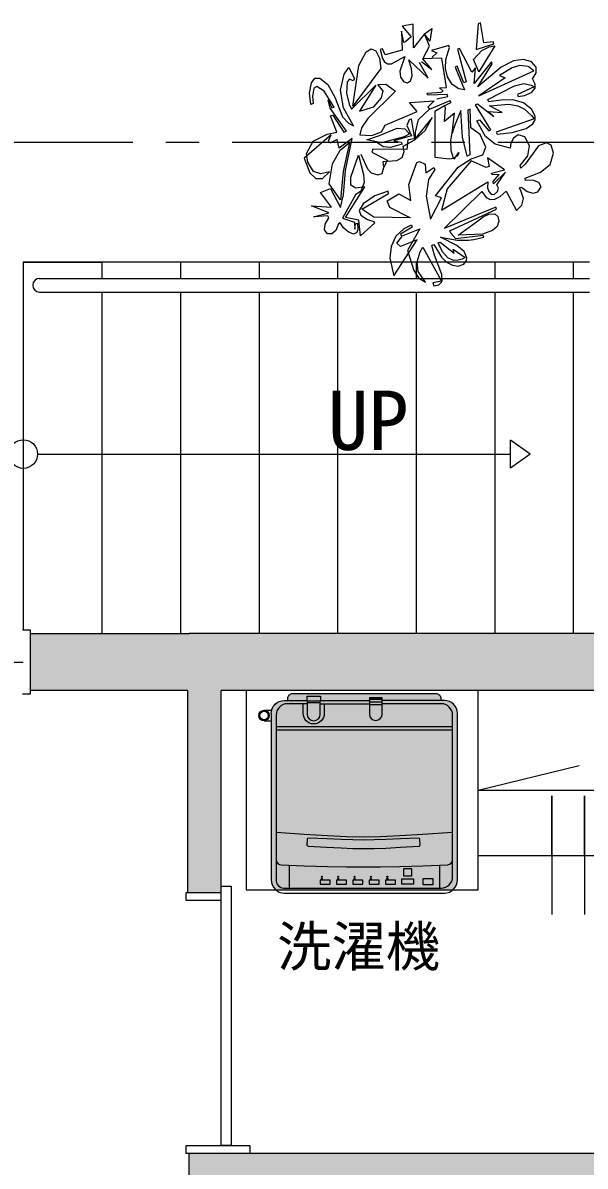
# Model space of a CAD drawing. Header units: millimetres. Extents: x -63086 to 144078, y -129912 to 13382.
# Drawn here: x 126143 to 127864, y -18710 to -15208 of the extents above; entities that cross this region are included whole.
import ezdxf

# ---------------------------------------------------------------- set-up
doc = ezdxf.new("R2010")
doc.units = ezdxf.units.MM
doc.linetypes.add('CENTER', pattern=[50.8, 31.75, -6.35, 6.35, -6.35])
doc.linetypes.add('CENTERX2', pattern=[101.6, 63.5, -12.7, 12.7, -12.7])
doc.layers.get('0').update_dxf_attribs({"lineweight": 0})
for name, color, linetype, lineweight in [('001壁芯', 7, 'CENTERX2', 0), ('002寸法', 7, 'Continuous', 0), ('003壁', 7, 'Continuous', 9), ('004建具', 7, 'Continuous', 9), ('093手すり', 7, 'Continuous', 5), ('097家具', 7, 'Continuous', 0), ('098階段', 7, 'Continuous', 9), ('099洗濯パン', 7, 'Continuous', 9), ('観葉植物', 92, 'Continuous', 9)]:
    doc.layers.add(name, color=color, linetype=linetype, lineweight=lineweight)
doc.layers.add('文字', color=7, linetype='Continuous')
doc.styles.get("Standard").update_dxf_attribs({"font": 'MS Mincho.ttf'})
doc.styles.add('小岩', font='MS Mincho.ttf', dxfattribs={"height": 150})
doc.dimstyles.new('寸法', dxfattribs={"dimtxt": 70, "dimasz": 25, "dimexe": 1.5, "dimexo": 200, "dimtad": 1, "dimdec": 0, "dimtxsty": 'Standard', "dimblk": 'DOT', "dimcen": 2.5, "dimadec": 0, "dimazin": 0, "dimtfac": 1, "dimtdec": 0, "dimtmove": 0, "dimatfit": 3, "dimfxl": 200, "dimfxlon": 1, "dimarcsym": 0})

# ---------------------------------------------------------------- blocks, each defined once
blk = doc.blocks.new('*U199')
at = {"color": 0, "linetype": 'ByBlock', "lineweight": -2}
for p, q in [((302.9, 595.5), (342.1, 595.5)), ((112, 583.8), (152.5, 583.8)), ((152.7, 580), (302.9, 580)), ((153, 590), (302.9, 590)), ((302.9, 593.4), (342.1, 593.4)), ((302.9, 585.8), (342.1, 585.8)), ((302.9, 577.1), (342.1, 577.1)), ((-19.5, 559.7), (4, 559.7)), ((-19.5, 527.8), (2.5, 527.8)), ((17.5, 510), (557.5, 510)), ((17.5, 500), (557.5, 500)), ((497.5, 45), (497.5, 45))]:
    blk.add_line(p, q, dxfattribs=at)
for points in [[(522.5, 590), (522.5, 595, 0.414214), (507.5, 610), (67.5, 610, 0.414214), (52.5, 595), (52.5, 590)], [(2.5, 550, -0.414214), (42.5, 590), (112.2, 590)], [(2.5, 550), (2.5, 40, 0.414214), (42.5, 0), (532.5, 0, 0.414214), (572.5, 40), (572.5, 550, 0.414214), (532.5, 590), (342.1, 590)], [(112.4, 580), (93.1, 580), (52.5, 580, 0.414273), (17.5, 545), (17.5, 36.8, 0.369893), (39.9, 15), (522.5, 15, 0.414214), (557.5, 50), (557.5, 545, 0.414214), (522.5, 580), (342.1, 580)], [(164.7, 580), (164.7, 550.3, -1), (100.3, 550.3), (100.3, 580)], [(112.4, 587.5), (112.4, 547.8, 1), (152.6, 547.8), (152.7, 547.8), (152.7, 587.5)], [(17.5, 100.4, 0.325505), (32.9, 85.9), (103, 83.6), (174.3, 81.6), (232.8, 80.4), (285, 80), (337.2, 80.4), (395.7, 81.6), (467, 83.6), (543.4, 85.9, 0.307853), (557.5, 101.2)]]:
    blk.add_lwpolyline(points, format="xyb", dxfattribs=at)
for points in [[(153, 602.6), (153, 587.5), (112.2, 587.5), (112.2, 602.6)], [(408, 51.6), (408, 75.6), (432, 75.6), (432, 51.6)], [(182.5, 39), (152.5, 39), (152.5, 27), (182.5, 27)], [(232.5, 39), (202.5, 39), (202.5, 27), (232.5, 27)], [(282.5, 39), (252.5, 39), (252.5, 27), (282.5, 27)], [(332.5, 39), (302.5, 39), (302.5, 27), (332.5, 27)], [(382.5, 39), (352.5, 39), (352.5, 27), (382.5, 27)], [(402.5, 27), (402.5, 43), (437.5, 43), (437.5, 27)]]:
    blk.add_lwpolyline(points, close=True, dxfattribs=at)
for points in [[(342.1, 548.3), (342.1, 598), (302.9, 598), (302.9, 548.3, 1)], [(397.8, 140.1), (453.9, 143.3, 0.467752), (458, 147.6), (457.7, 164.8, 0.369744), (453.8, 168.5), (397.7, 165.8), (353.6, 163.8), (317.3, 162.6), (285, 162.2), (252.7, 162.6), (216.5, 163.7), (172.3, 165.6), (116.3, 168.3, 0.379267), (112.3, 164.8), (111.7, 148, 0.423458), (115.7, 144), (171.8, 140.6), (216.1, 138.1), (252.5, 136.7), (284.8, 136.1), (317.2, 136.5), (353.5, 137.9)]]:
    blk.add_lwpolyline(points, format="xyb", close=True, dxfattribs=at)
for points in [[(557.5, 185.2), (467, 179.2), (395.7, 175), (337.2, 172.5), (285, 171.6), (232.8, 172.5), (174.3, 175), (103, 179.2), (17.5, 185.2)], [(57.5, 85.1), (57.5, 15.9)], [(517.5, 85.1), (517.5, 67.2), (517.5, 15)], [(467.5, 35), (467.5, 45), (497.5, 45)], [(497.5, 45), (497.5, 25), (467.5, 25), (467.5, 45)]]:
    blk.add_lwpolyline(points, dxfattribs=at)
for centre, radius in [((-19.5, 543.7), 16), ((-19.5, 543.7), 13), ((157.5, 49.5), 1.71), ((157.5, 43.4), 1.71), ((157.5, 49.5), 0.709), ((157.5, 43.4), 0.709), ((207.5, 49.5), 1.71), ((207.5, 43.4), 1.71), ((207.5, 49.5), 0.709), ((207.5, 43.4), 0.709), ((257.5, 49.5), 1.71), ((257.5, 43.4), 1.71), ((257.5, 49.5), 0.709), ((257.5, 43.4), 0.709), ((307.5, 49.5), 1.71), ((307.5, 43.4), 1.71), ((307.5, 49.5), 0.709), ((307.5, 43.4), 0.709), ((358, 49.5), 1.71), ((358, 43.4), 1.71), ((358, 49.5), 0.709), ((358, 43.4), 0.709)]:
    blk.add_circle(centre, radius, dxfattribs=at)
blk = doc.blocks.new('_Dot')
at = {"color": 0, "linetype": 'ByBlock', "lineweight": -2}
blk.add_line((-0.5, 0), (-1, 0), dxfattribs=at)
at = {"color": 0, "linetype": 'ByBlock', "const_width": 0.5}
blk.add_lwpolyline([(-0.25, 0, 1), (0.25, 0, 1)], format="xyb", close=True, dxfattribs=at)
blk = doc.blocks.new('*D733')
at = {"layer": '002寸法', "color": 0, "lineweight": -2, "transparency": 16777216}
for p, q in [((137145.9, -15568.8), (137347.4, -15568.8)), ((137345.9, -15593.8), (137345.9, -18728.8)), ((137145.9, -18753.8), (137347.4, -18753.8))]:
    blk.add_line(p, q, dxfattribs=at)
at = {"layer": 'Defpoints', "color": 0, "transparency": 16777216}
for p in [(136782.6, -15568.8), (124831.3, -18753.8), (137345.9, -18753.8)]:
    blk.add_point(p, dxfattribs=at)
at = {"layer": '002寸法', "color": 0, "lineweight": -2, "transparency": 16777216, "xscale": 25, "yscale": 25, "zscale": 25}
for p, rotation in [((137345.9, -15568.8), 90), ((137345.9, -18753.8), 270)]:
    blk.add_blockref('_Dot', p, dxfattribs=dict(at, rotation=rotation))
at = {"layer": '002寸法', "color": 0, "transparency": 16777216, "insert": (137280.3, -17161.3), "char_height": 130, "attachment_point": 5, "rotation": 90}
blk.add_mtext('3185', dxfattribs=at)
blk = doc.blocks.new('樹木平面（CAD素材.com）d3dfde2f')
at = {"color": 0, "linetype": 'ByBlock', "lineweight": -2}
for points in [[(-12.5, 340.8), (30.6, 308.6), (-7.3, 352.6), (20.8, 403.8), (-0.1, 455.1), (-44.9, 396.9), (-46.6, 495.6), (-92.3, 486.9), (-54.8, 442.6), (-76.6, 423.7), (-85.6, 419.9), (-94.1, 466.4), (-91.6, 388), (-162.6, 368.2), (-173.3, 393.8), (-182.5, 390.3), (-173.6, 352.9), (-164.7, 339.4), (-152.3, 331.4), (-135.9, 331.9), (-81.1, 361.1), (-102.1, 301.2), (-99.1, 276.1), (-84.9, 256.7), (-69.4, 253.1), (-58, 260.6), (-50.2, 281.6), (-53, 310.2), (-65.1, 348.5), (14.6, 272.7), (-20.8, 337.1)], [(-0.2, 454.8), (30.1, 477.7), (22.4, 425.3), (-0.1, 455.1)], [(286.2, 414.2), (283.8, 422), (245.4, 417.6), (230.7, 500.5), (221.7, 496.4), (212.5, 390.2), (286.2, 414.2), (285.5, 414.3)], [(-294.7, 156.2), (-271.1, 325.1), (-240.6, 381.3), (-220, 393.3), (-200.8, 385.1), (-185.8, 354.9), (-179.9, 311.7), (-294.7, 156.2), (-294.7, 156.5)], [(-54.1, -334.1), (-50.6, -342.6), (-98.2, -372), (-94.9, -380), (-18.6, -349.1), (-69.5, -439.1), (-43.9, -521.4), (-24.4, -552.3), (4.4, -569.8), (-25.4, -525), (-30.5, -486), (-17.7, -443.8), (-6.9, -424.8), (70.1, -565.7), (33.9, -572.1), (38.9, -584.3), (59.3, -580), (70.4, -570), (73.6, -562.8), (71.5, -538), (41.3, -457.7), (31, -418.6), (39.2, -414.8), (69.8, -466.3), (90.8, -486.4), (116.2, -499), (139.4, -503.3), (162.7, -495.5), (172.6, -480.7), (174.3, -468.6), (163.6, -443), (133.5, -417.8), (66.3, -384), (134.4, -395.6), (182.2, -396.7), (203.5, -393.6), (244.3, -384), (242.3, -377.5), (129, -390.6), (108.9, -367.1), (105, -357.9), (297.4, -268), (293.8, -260.2), (80.9, -348.1), (236.7, -194.8), (254.5, -219.8), (270.2, -228.4), (289.8, -227.4), (312.7, -216.7), (336.3, -193.8), (379.5, -274), (401.8, -252), (408.3, -224.3), (399, -195.2), (391.9, -180.4), (400.4, -177), (423.7, -195.5), (448, -202.7), (467.9, -196.2), (481.3, -176), (471.7, -157.8), (446.3, -148.2), (417.2, -149.9), (415.8, -141), (478.5, -116), (517.9, -84.5), (531.6, -36.9), (522.7, -4.7), (502.5, 6), (470.6, -6.4), (415.5, -82.4), (397.7, -98.5), (394.6, -88.6), (426.1, -48.2), (433.6, -6.4), (413.8, 30.3), (386.4, 37.8), (366.8, 25.1), (356.2, 3.6), (353.8, -17), (291.5, -0.2), (251.7, 31.6), (216.4, 95.7), (227.1, 100.2), (265.1, 55.6), (274, 59.1), (209.7, 162.9), (218.4, 166.5), (286, 113.5), (263.4, 134.3), (320, 130.2), (268.4, 158.5), (347.6, 164.4), (384.8, 157.8), (411.8, 144.3), (441.5, 118), (451.8, 104.5), (296.2, 49.3), (300.1, 40.8), (361.1, 48.1), (419.8, 65), (447, 84), (457, 100.2), (456.8, 114.6), (442.4, 142.5), (407.7, 170.8), (364.7, 183.3), (316.3, 182), (264.9, 175.1), (261.1, 183.8), (370.5, 240.4), (409.5, 249.6), (439.7, 243.9), (452.7, 236.6), (383.2, 204.4), (386.4, 196.1), (412.7, 200.5), (441.5, 212.8), (456.1, 230.4), (456.3, 248.2), (445.4, 269), (461.1, 294.3), (460.7, 318.3), (441.7, 339.1), (407.7, 349.6), (366.8, 343.9), (315.6, 318.3), (219.5, 236.8), (279.6, 331.1), (276.6, 339.6), (204.6, 250.9), (211, 314.7), (195.3, 296.9), (144.3, 395.3), (135.7, 391.6), (171.3, 256.9), (162.2, 253.2), (134.3, 321.3), (126.1, 318.3), (164.4, 224.5), (142.3, 228.6), (114, 245.5), (94.8, 277.9), (87, 312.8), (87.9, 349.6), (103.7, 398.7), (100, 406.7), (28.5, 386.8), (51.2, 377.5), (30.4, 357.8)], [(224.2, 298.7), (202.1, 349.2), (237, 386.4), (267.4, 402.2), (289.8, 405.4), (224.2, 298.7), (224.2, 299)], [(50.6, 187), (96.4, 196.1), (93.2, 204.6), (14.5, 201.8), (11, 210.7), (68.8, 214.5), (77.5, 218.2), (62.2, 231.9), (90.8, 233.8), (70.9, 354.8), (-7.3, 352.6), (-7.4, 352.7)], [(-57.2, -303.9), (-208.3, -300.8), (-257.6, -269), (-148.6, -204.2), (-150.2, -194.4), (-205.2, -212.9), (-253, -245.8), (-269.9, -273.6), (-262.2, -293.6), (-234.5, -311.1), (-208.8, -319.8), (-206.2, -326.5), (-263.2, -378.4), (-270.4, -314.2), (-325.9, -302.9), (-245.3, -175.9), (-283.3, -182.1), (-303.3, -169.3), (-303.3, -136.4), (-272.3, -45.3), (-250.9, -125.3), (-248.5, -158), (-262.9, -194), (-283.9, -209.4), (-337.9, -305), (-288.6, -321.4), (-286.5, -351), (-283.8, -329.3), (-276, -325.9), (-274.2, -352.2), (-278.5, -365.2), (-292.4, -370.9), (-314.8, -361.8), (-333.3, -345.3), (-347.3, -324.5), (-354.3, -328.4), (-365.3, -356.5), (-381.8, -370.7), (-400.3, -369.5), (-411.7, -354), (-409.4, -329.8), (-394.3, -304.7), (-398, -296.2), (-456.4, -300.3), (-394.5, -283.4), (-465.6, -254.2), (-383.8, -260.3), (-428.1, -199.6), (-386.8, -182.5), (-346.8, -261.3), (-334, -209.6), (-325.5, -108.3), (-298.8, 22.7), (-352.2, -16.9), (-360.5, 19.6), (-390.8, 4.7), (-395.9, 13.5), (-385.1, 38.6), (-496.6, -58.5), (-473, -118.6), (-447.8, -142.3), (-420.1, -141.2), (-391.8, -114), (-427.8, -122.2), (-457.6, -113.5), (-480.7, -73.9), (-485.8, -38.5), (-459.1, 11.9), (-401.6, 41.2), (-361, 49.4), (-387.7, 116.7), (-378.4, 119.8), (-332.2, 49.9), (-320.9, 54.1), (-388.2, 148.6), (-396.4, 182.5), (-382.6, 150.2), (-371.8, 152.7), (-412.9, 218), (-443.7, 238), (-456, 230.3), (-461.7, 197.9), (-459.1, 167.6), (-467.9, 164), (-474.5, 209.8), (-466.3, 252.9), (-451.9, 271.9), (-431.9, 272.5), (-398.5, 246.8), (-369.2, 193.3), (-337.3, 112.6), (-313.2, 86.4), (-292.6, 75.6), (-334.2, 149.6), (-346.6, 223.1), (-331.2, 289.4), (-311.6, 316.7), (-288.5, 271.4), (-294.2, 260.6), (-308.5, 267.8), (-318.3, 256.5), (-321.9, 210.3), (-311.1, 165.1), (-300.8, 144), (-201.1, 243.2), (-268.5, 135.8), (-209.4, 154.3), (-176.5, 191.3), (-169.8, 219.5), (-192.4, 246.8), (-159.5, 247.3), (-119.9, 218), (-234, 105.4), (-259.2, 67.9), (-266.4, 38.6), (-216.6, 35), (-176.5, 50.5), (-161.6, 78.7), (-29.5, 134.2), (-61.4, 171.7), (-61.4, 171.2)], [(224.4, 199.1), (450.3, 302.6), (428.1, 320.9), (393.4, 324.1), (361.9, 315.2), (309.6, 283.9), (332.4, 273.6), (224.8, 198.9)], [(-54.9, 103.9), (-41.5, 21.6), (-69.1, 18.2), (-72.1, -22.2), (-213.2, -20.6), (-217.1, -33.4), (-171, -57), (-154.2, -66.7), (-167.1, -95.8), (-170.5, -71.5), (-114.4, -67), (-91.7, -55.4), (-84.2, -30.7), (-87.6, -8.8), (-40, 17.2), (3.5, 56.3), (31.9, 109.7), (-36.9, 24.8), (-37.3, 49.4), (-24.9, 102.2), (20.1, 144.5), (19.6, 144.3)], [(-58.4, -303.9), (-143.3, -261.5), (-153.6, -234.2), (-106.3, -205), (-56.4, -233.2), (-64.2, -166.4), (-31.3, -76), (-21, -71.9), (2.7, -82.1), (6.2, -118.1), (39.1, -96), (42.2, -104.7), (17, -146.4), (6.8, -214.7), (24.7, -309.8), (70, -221.9), (44.8, -213.2), (138.8, -94.5), (192.3, -60.5), (240.6, -43.6), (252.9, -12.2), (230.3, 39.7), (191.3, 67.4), (188.7, 144), (179.4, 140.9), (186.6, -44.6), (176.3, -49.2), (156.3, 28.4), (149.6, 138.3), (123.4, 75.6), (114.7, 45.8), (124.4, 127.5), (82.3, 94.1), (86.4, 149.6), (82.8, 157.9)], [(-61.1, 171.2), (-61.4, 171.2), (40.2, 178.4), (14.5, 153.2), (20.1, 144.5), (105.4, 180.5), (107, 170.2), (82.8, 157.9), (42.7, 134.4), (42.4, -54.1), (102.7, -60.3), (119.8, -57.9), (123.2, -62), (128, -54.1), (119.1, -57.9), (110.2, -27.4), (108.8, 16.1), (114.7, 45.8), (114.6, 46.6)], [(-54.9, 103.6), (-63.1, 100.2), (-73.1, 77.6), (-53.9, 34.4), (-125.7, 14.3), (-95.7, 8.4), (-91.9, -0.3), (-140.7, -14.2), (-170.7, -11.3), (-193.7, 6.1)], [(-238, 18.1), (-185.9, 36.2), (-111.9, 66.4), (-80.8, 62.9), (-61.2, 42.7), (-83.8, 30), (-177.4, 5.4), (-238, 18.1), (-238, 17.7)], [(-393.1, -163.3), (-378.7, -80.6), (-347.8, -24.6), (-309.8, 7.3), (-335.5, -113.5), (-346.3, -229.6), (-393.1, -163.3), (-393.1, -162.8)], [(-263, -41), (-235.3, -102), (-219.5, -118.1), (-192.1, -127.3), (-174.7, -121.2), (-167.1, -95.8)], [(129.5, -52.4), (141.5, -34.8), (138.3, -43.3), (133.6, -49.6), (129.5, -52.4), (129.5, -52.4)], [(138.7, -375.5), (214.7, -320.7), (242.1, -300.1), (264.8, -288.5), (289.8, -288.1), (302.1, -298.1), (306.2, -317.6), (299.4, -339.2), (279.8, -357), (239.8, -371.4), (138.7, -375.5), (138.3, -376.2)], [(-54.2, -334.3), (-84.8, -349.8), (-117.4, -380), (-137.5, -422.3), (-143, -470.4), (-126.8, -543.5), (-30.2, -394.8), (-98.2, -422.3), (-114, -408.1), (-93.4, -383)], [(56.2, -407.9), (64.7, -404.3), (122.7, -449.7), (117.7, -433.5), (168.4, -468.4), (155.8, -474.4), (139.1, -478.9), (119.3, -480.1), (96, -469.8), (75, -444.7), (56.2, -407.9), (56.7, -407.7)]]:
    blk.add_lwpolyline(points, dxfattribs=at)
blk.add_lwpolyline([(254.6, -96.4), (192.6, -69), (93.3, -184.4), (70.6, -272.8), (261.5, -155), (260.4, -180.3), (265.6, -196.1), (275.2, -207), (286.8, -207.7), (301.2, -195.7), (305, -182), (298.5, -168), (333.8, -115.9), (284.4, -163.9), (282.7, -154.6), (308.1, -125.5), (278.9, -126.9), (276.5, -119.3), (329.3, -105.6), (260.4, -56), (266.3, -92.3)], close=True, dxfattribs=at)

msp = doc.modelspace()

# ---------------------------------------------------------------- hatches: boundary and pattern name
at = {"layer": '003壁', "ltscale": 10, "true_color": 0x939598}
h = msp.add_hatch(color=252, dxfattribs=at)
h.dxf.hatch_style = 1
h.paths.add_polyline_path([(128786.8591, -17078.8144), (126651.8591, -17078.8144), (126166.8591, -17078.8144), (126166.8591, -17253.8144), (126648.0074, -17253.8144), (126648.0074, -17871.8513), (126750.4146, -17871.8513), (126750.4146, -17253.8144), (128786.8591, -17253.8144)])
h.paths.add_polyline_path([(128086.8591, -18671.3144), (126837.9146, -18671.3144), (126837.9146, -18671.8513), (126651.8591, -18671.8513), (126651.8591, -19246.3144), (126826.8591, -19246.3144), (126826.8591, -18846.3144), (127701.8591, -18846.3144), (127701.8591, -20806.3144), (126739.3591, -20806.3144), (126739.3591, -20046.3144), (126651.8591, -20046.3144), (126651.8591, -20981.3144), (126739.3591, -20981.3144), (128786.8591, -20981.3144), (128786.8591, -20893.8144), (128786.8591, -20806.3144), (127876.8591, -20806.3144), (127876.8591, -18846.3144), (128086.8591, -18846.3144)])
h.paths.add_polyline_path([(128961.8591, -18846.3144), (132426.8591, -18846.3144), (132426.8591, -19296.3144), (132426.8591, -19448.8144), (132601.8591, -19448.8144), (132601.8591, -18846.3144), (132751.8591, -18846.3144), (133051.8591, -18846.3144), (134701.8591, -18846.3144), (134701.8591, -19448.8144), (134876.8591, -19448.8144), (134876.8591, -19263.8144), (134876.8591, -18846.3144), (135611.8591, -18846.3144), (135611.8591, -19858.8144), (135786.8591, -19858.8144), (135786.8591, -18671.3144), (134876.8591, -18671.3144), (134876.8591, -18603.8144), (134701.8591, -18603.8144), (134701.8591, -18671.3144), (128961.8591, -18671.3144), (128961.8591, -18661.3144), (128776.8591, -18661.3144), (128761.8591, -18661.3144), (128761.8591, -18671.3144), (128761.8591, -18846.3144), (128761.8591, -18856.3144), (128786.8591, -18856.3144), (128786.8591, -19390.7303), (128961.8591, -19390.7303)])
at = {"layer": '097家具', "ltscale": 10, "true_color": 0x868788, "transparency": 33554587}
h = msp.add_hatch(color=252, dxfattribs=at)
h.dxf.hatch_style = 1
h.paths.add_polyline_path([(127458.074, -17373.8019), (126918.074, -17373.8019), (126918.074, -17688.6498), (127003.5525, -17694.5633), (127074.8709, -17698.7872), (127133.4158, -17701.3216), (127185.574, -17702.1664), (127237.7322, -17701.3216), (127296.2771, -17698.7872), (127367.5955, -17694.5633), (127458.074, -17688.6498)], flags=17)
h.paths.add_polyline_path([(127203.5109, -17325.4853), (127203.5109, -17293.8019), (127065.3003, -17293.8019), (127065.3003, -17323.4718, -1), (127000.8477, -17323.4718), (127000.8477, -17293.8019), (126993.643, -17293.8019), (126953.0811, -17293.7927, 0.414272724), (126918.074, -17328.7927), (126918.074, -17363.8019), (127458.074, -17363.8019), (127458.074, -17328.8019, 0.414213562), (127423.074, -17293.8019), (127242.6371, -17293.8019), (127242.6371, -17325.4853, -1)], flags=17)
h.paths.add_polyline_path([(127242.6371, -17296.6976), (127203.5109, -17296.6976), (127203.5109, -17325.4853, 1), (127242.6371, -17325.4853)], flags=16)
h.paths.add_polyline_path([(127458.074, -17363.8019), (126918.074, -17363.8019), (126918.074, -17373.8019), (127458.074, -17373.8019)], flags=17)
h.paths.add_polyline_path([(127065.3003, -17293.8019), (127053.2606, -17293.8019), (127053.1266, -17326.0282, -1), (127013.0214, -17326.0282), (127013.0214, -17293.8019), (127000.8477, -17293.8019), (127000.8477, -17323.4718, 1), (127065.3003, -17323.4718)], flags=16)
h.paths.add_polyline_path([(127013.0214, -17290.0113), (127013.0214, -17326.0282, 1), (127053.1266, -17326.0282), (127053.248, -17290.0113)], flags=17)
h.paths.add_polyline_path([(127053.5288, -17271.2365), (127012.7696, -17271.2365), (127012.7696, -17286.2577), (127053.5288, -17286.2577)])
h.paths.add_polyline_path([(127408.074, -17263.8019), (126968.074, -17263.8019, 0.414213562), (126953.074, -17278.8019), (126953.074, -17283.8019), (127012.7696, -17283.8019), (127012.7696, -17271.2365), (127053.5288, -17271.2365), (127053.5288, -17283.8019), (127203.5109, -17283.8019), (127203.5109, -17275.7572), (127242.6371, -17275.7572), (127242.6371, -17283.8019), (127423.074, -17283.8019), (127423.074, -17278.8019, 0.414213562)])
h.paths.add_polyline_path([(127203.5109, -17283.8019), (127053.5288, -17283.8019), (127053.5288, -17286.2577), (127053.478, -17293.8019), (127203.5109, -17293.8019)], flags=17)
h.paths.add_polyline_path([(127053.2606, -17286.2577), (127013.0214, -17286.2577), (127013.0214, -17290.0113), (127053.2606, -17290.0113)], flags=17)
h.paths.add_polyline_path([(127013.0214, -17286.2577), (127012.7696, -17286.2577), (127012.7696, -17283.8019), (126943.074, -17283.8019, 0.414213562), (126903.074, -17323.8019), (126903.074, -17833.8019, 0.215374259), (126916.6307, -17863.8144), (127459.5173, -17863.8144, 0.215374259), (127473.074, -17833.8019), (127473.074, -17323.8019, 0.414213562), (127433.074, -17283.8019), (127242.6371, -17283.8019), (127242.6371, -17293.8019), (127423.074, -17293.8019, -0.414213562), (127458.074, -17328.8019), (127458.074, -17823.8019, -0.414213562), (127423.074, -17858.8019), (126940.5173, -17858.8019, -0.369893064), (126918.074, -17836.9788), (126918.074, -17328.7927, -0.414272724), (126953.0811, -17293.7927), (126993.643, -17293.8019), (127013.0214, -17293.8019)])
h.paths.add_polyline_path([(127358.2392, -17709.0502, 0.369744195), (127354.3619, -17705.2551), (127298.3193, -17708.0086), (127254.1461, -17709.978), (127217.8881, -17711.166), (127185.5907, -17711.5749), (127153.2997, -17711.2075), (127117.0607, -17710.0661), (127072.9192, -17708.1534), (127016.9209, -17705.4719, 0.427922149), (127012.884, -17709.6978), (127012.2803, -17725.787, 0.42345751), (127016.248, -17729.8424), (127072.418, -17733.2386), (127116.6917, -17735.6725), (127153.0323, -17737.1518), (127185.4034, -17737.6842), (127217.7683, -17737.2775), (127254.0905, -17735.9391), (127298.3334, -17733.677), (127354.4604, -17730.4987, 0.467751726), (127358.6232, -17726.2443)], flags=0)
h.paths.add_polyline_path([(127458.074, -17688.6498), (127367.5955, -17694.5633), (127296.2771, -17698.7872), (127237.7322, -17701.3216), (127185.574, -17702.1664), (127133.4158, -17701.3216), (127074.8709, -17698.7872), (127003.5525, -17694.5633), (126918.074, -17688.6498), (126918.074, -17773.4044, 0.325621266), (126933.4464, -17787.9338), (127003.5525, -17790.2517), (127074.8709, -17792.2462), (127133.4158, -17793.443), (127185.574, -17793.8419), (127237.7322, -17793.443), (127296.2771, -17792.2462), (127367.5955, -17790.2517), (127443.9707, -17787.8946, 0.307846909), (127458.074, -17772.5553)], flags=17)
h.paths.add_polyline_path([(127185.4034, -17737.6842), (127153.0323, -17737.1518), (127116.6917, -17735.6725), (127072.418, -17733.2386), (127016.248, -17729.8424, -0.42345751), (127012.2803, -17725.787), (127012.9093, -17709.0231, -0.379267382), (127016.9209, -17705.4719), (127072.9192, -17708.1534), (127117.0607, -17710.0661), (127153.2997, -17711.2075), (127185.5907, -17711.5749), (127217.8881, -17711.166), (127254.1461, -17709.978), (127298.3193, -17708.0086), (127354.3619, -17705.2551, -0.369744195), (127358.2392, -17709.0502), (127358.6232, -17726.2443, -0.467751726), (127354.4604, -17730.4987), (127298.3334, -17733.677), (127254.0905, -17735.9391), (127217.7683, -17737.2775)], flags=16)
h.paths.add_polyline_path([(127418.0902, -17788.6933), (127367.5955, -17790.2517), (127296.2771, -17792.2462), (127237.7322, -17793.443), (127185.574, -17793.8419), (127133.4158, -17793.443), (127074.8709, -17792.2462), (127003.5525, -17790.2517), (126958.0396, -17788.7469), (126958.0992, -17858.8019), (127418.0859, -17858.8019), (127418.0683, -17806.5803)], flags=17)
h.paths.add_polyline_path([(127059.7756, -17824.3104, -1), (127056.3571, -17824.3104, -1)], flags=16)
h.paths.add_polyline_path([(127058.7756, -17824.3104, -1), (127057.3571, -17824.3104, -1)], flags=0)
h.paths.add_polyline_path([(127059.7756, -17830.3994, -1), (127056.3571, -17830.3994, -1)], flags=16)
h.paths.add_polyline_path([(127058.7756, -17830.3994, -1), (127057.3571, -17830.3994, -1)], flags=0)
h.paths.add_polyline_path([(127083.0663, -17834.8019), (127083.0663, -17846.8019), (127053.0663, -17846.8019), (127053.0663, -17834.8019)], flags=16)
h.paths.add_polyline_path([(127109.7756, -17824.3104, -1), (127106.3571, -17824.3104, -1)], flags=16)
h.paths.add_polyline_path([(127108.7756, -17824.3104, -1), (127107.3571, -17824.3104, -1)], flags=0)
h.paths.add_polyline_path([(127109.7756, -17830.3994, -1), (127106.3571, -17830.3994, -1)], flags=16)
h.paths.add_polyline_path([(127108.7756, -17830.3994, -1), (127107.3571, -17830.3994, -1)], flags=0)
h.paths.add_polyline_path([(127103.0663, -17834.8019), (127133.0663, -17834.8019), (127133.0663, -17846.8019), (127103.0663, -17846.8019)], flags=16)
h.paths.add_polyline_path([(127159.7756, -17824.3104, -1), (127156.3571, -17824.3104, -1)], flags=16)
h.paths.add_polyline_path([(127153.0663, -17834.8019), (127183.0663, -17834.8019), (127183.0663, -17846.8019), (127153.0663, -17846.8019)], flags=16)
h.paths.add_polyline_path([(127158.7756, -17824.3104, -1), (127157.3571, -17824.3104, -1)], flags=0)
h.paths.add_polyline_path([(127159.7756, -17830.3994, -1), (127156.3571, -17830.3994, -1)], flags=16)
h.paths.add_polyline_path([(127158.7756, -17830.3994, -1), (127157.3571, -17830.3994, -1)], flags=0)
h.paths.add_polyline_path([(127203.0663, -17834.8019), (127233.0663, -17834.8019), (127233.0663, -17846.8019), (127203.0663, -17846.8019)], flags=16)
h.paths.add_polyline_path([(127209.7756, -17824.3104, -1), (127206.3571, -17824.3104, -1)], flags=16)
h.paths.add_polyline_path([(127208.7756, -17824.3104, -1), (127207.3571, -17824.3104, -1)], flags=0)
h.paths.add_polyline_path([(127209.7756, -17830.3994, -1), (127206.3571, -17830.3994, -1)], flags=16)
h.paths.add_polyline_path([(127208.7756, -17830.3994, -1), (127207.3571, -17830.3994, -1)], flags=0)
h.paths.add_polyline_path([(127253.0663, -17834.8019), (127283.0663, -17834.8019), (127283.0663, -17846.8019), (127253.0663, -17846.8019)], flags=16)
h.paths.add_polyline_path([(127260.3052, -17824.3104, -1), (127256.8867, -17824.3104, -1)], flags=16)
h.paths.add_polyline_path([(127260.3052, -17830.3994, -1), (127256.8867, -17830.3994, -1)], flags=16)
h.paths.add_polyline_path([(127259.3052, -17824.3104, -1), (127257.8867, -17824.3104, -1)], flags=0)
h.paths.add_polyline_path([(127259.3052, -17830.3994, -1), (127257.8867, -17830.3994, -1)], flags=0)
h.paths.add_polyline_path([(127303.0663, -17830.8019), (127338.0663, -17830.8019), (127338.0663, -17846.8019), (127303.0663, -17846.8019)], flags=16)
h.paths.add_polyline_path([(127308.5663, -17798.1951), (127332.5663, -17798.1951), (127332.5663, -17822.1951), (127308.5663, -17822.1951)], flags=16)
h.paths.add_polyline_path([(127368.0687, -17828.8019), (127398.0654, -17828.8019), (127398.0654, -17848.8019), (127368.0654, -17848.8019)], flags=16)
at = {"layer": '097家具', "ltscale": 10, "true_color": 0x868788, "transparency": 33554577}
h = msp.add_hatch(color=252, dxfattribs=at)
h.dxf.hatch_style = 1
h.paths.add_polyline_path([(127358.2392, -17709.0502, 0.369744195), (127354.3619, -17705.2551), (127298.3193, -17708.0086), (127254.1461, -17709.978), (127217.8881, -17711.166), (127185.5907, -17711.5749), (127153.2997, -17711.2075), (127117.0607, -17710.0661), (127072.9192, -17708.1534), (127016.9209, -17705.4719, 0.427922149), (127012.884, -17709.6978), (127012.2803, -17725.787, 0.42345751), (127016.248, -17729.8424), (127072.418, -17733.2386), (127116.6917, -17735.6725), (127153.0323, -17737.1518), (127185.4034, -17737.6842), (127217.7683, -17737.2775), (127254.0905, -17735.9391), (127298.3334, -17733.677), (127354.4604, -17730.4987, 0.467751726), (127358.6232, -17726.2443)], flags=0)
h.paths.add_polyline_path([(127473.074, -17323.8019, 0.414213562), (127433.074, -17283.8019), (127242.6371, -17283.8019), (127242.6371, -17325.4853, -1), (127203.5109, -17325.4853), (127203.5109, -17293.8019), (127053.2606, -17293.8019), (127053.1266, -17326.0282, -1), (127013.0214, -17326.0282), (127013.0214, -17286.2577), (127012.7696, -17286.2577), (127012.7696, -17283.8019), (126943.074, -17283.8019, 0.414213562), (126903.074, -17323.8019), (126903.074, -17833.8019, 0.215374259), (126916.6307, -17863.8144), (127459.5173, -17863.8144, 0.215374259), (127473.074, -17833.8019)])
h.paths.add_polyline_path([(127053.0663, -17834.8019), (127083.0663, -17834.8019), (127083.0663, -17846.8019), (127053.0663, -17846.8019)], flags=16)
h.paths.add_polyline_path([(127059.7756, -17824.3104, -1), (127056.3571, -17824.3104, -1)], flags=16)
h.paths.add_polyline_path([(127059.7756, -17830.3994, -1), (127056.3571, -17830.3994, -1)], flags=16)
h.paths.add_polyline_path([(127058.7756, -17824.3104, -1), (127057.3571, -17824.3104, -1)], flags=0)
h.paths.add_polyline_path([(127058.7756, -17830.3994, -1), (127057.3571, -17830.3994, -1)], flags=0)
h.paths.add_polyline_path([(127012.2803, -17725.787), (127012.9093, -17709.0231, -0.379267382), (127016.9209, -17705.4719), (127072.9192, -17708.1534), (127117.0607, -17710.0661), (127153.2997, -17711.2075), (127185.5907, -17711.5749), (127217.8881, -17711.166), (127254.1461, -17709.978), (127298.3193, -17708.0086), (127354.3619, -17705.2551, -0.369744195), (127358.2392, -17709.0502), (127358.6232, -17726.2443, -0.467751726), (127354.4604, -17730.4987), (127298.3334, -17733.677), (127254.0905, -17735.9391), (127217.7683, -17737.2775), (127185.4034, -17737.6842), (127153.0323, -17737.1518), (127116.6917, -17735.6725), (127072.418, -17733.2386), (127016.248, -17729.8424, -0.42345751)], flags=16)
h.paths.add_polyline_path([(127103.0663, -17834.8019), (127133.0663, -17834.8019), (127133.0663, -17846.8019), (127103.0663, -17846.8019)], flags=16)
h.paths.add_polyline_path([(127109.7756, -17824.3104, -1), (127106.3571, -17824.3104, -1)], flags=16)
h.paths.add_polyline_path([(127109.7756, -17830.3994, -1), (127106.3571, -17830.3994, -1)], flags=16)
h.paths.add_polyline_path([(127108.7756, -17824.3104, -1), (127107.3571, -17824.3104, -1)], flags=0)
h.paths.add_polyline_path([(127108.7756, -17830.3994, -1), (127107.3571, -17830.3994, -1)], flags=0)
h.paths.add_polyline_path([(127153.0663, -17834.8019), (127183.0663, -17834.8019), (127183.0663, -17846.8019), (127153.0663, -17846.8019)], flags=16)
h.paths.add_polyline_path([(127159.7756, -17824.3104, -1), (127156.3571, -17824.3104, -1)], flags=16)
h.paths.add_polyline_path([(127159.7756, -17830.3994, -1), (127156.3571, -17830.3994, -1)], flags=16)
h.paths.add_polyline_path([(127158.7756, -17824.3104, -1), (127157.3571, -17824.3104, -1)], flags=0)
h.paths.add_polyline_path([(127158.7756, -17830.3994, -1), (127157.3571, -17830.3994, -1)], flags=0)
h.paths.add_polyline_path([(127203.0663, -17834.8019), (127233.0663, -17834.8019), (127233.0663, -17846.8019), (127203.0663, -17846.8019)], flags=16)
h.paths.add_polyline_path([(127209.7756, -17824.3104, -1), (127206.3571, -17824.3104, -1)], flags=16)
h.paths.add_polyline_path([(127209.7756, -17830.3994, -1), (127206.3571, -17830.3994, -1)], flags=16)
h.paths.add_polyline_path([(127208.7756, -17824.3104, -1), (127207.3571, -17824.3104, -1)], flags=0)
h.paths.add_polyline_path([(127208.7756, -17830.3994, -1), (127207.3571, -17830.3994, -1)], flags=0)
h.paths.add_polyline_path([(127253.0663, -17834.8019), (127283.0663, -17834.8019), (127283.0663, -17846.8019), (127253.0663, -17846.8019)], flags=16)
h.paths.add_polyline_path([(127260.3052, -17824.3104, -1), (127256.8867, -17824.3104, -1)], flags=16)
h.paths.add_polyline_path([(127260.3052, -17830.3994, -1), (127256.8867, -17830.3994, -1)], flags=16)
h.paths.add_polyline_path([(127259.3052, -17824.3104, -1), (127257.8867, -17824.3104, -1)], flags=0)
h.paths.add_polyline_path([(127259.3052, -17830.3994, -1), (127257.8867, -17830.3994, -1)], flags=0)
h.paths.add_polyline_path([(127303.0663, -17830.8019), (127338.0663, -17830.8019), (127338.0663, -17846.8019), (127303.0663, -17846.8019)], flags=16)
h.paths.add_polyline_path([(127308.5663, -17822.1951), (127308.5663, -17798.1951), (127332.5663, -17798.1951), (127332.5663, -17822.1951)], flags=16)
h.paths.add_polyline_path([(127368.0687, -17828.8019), (127398.0654, -17828.8019), (127398.0654, -17848.8019), (127368.0654, -17848.8019)], flags=16)
h.paths.add_polyline_path([(127242.6371, -17280.417), (127203.5109, -17280.417), (127203.5109, -17287.9593), (127242.6371, -17287.9593)])
h.paths.add_polyline_path([(127242.6371, -17287.9593), (127203.5109, -17287.9593), (127203.5109, -17296.6976), (127242.6371, -17296.6976)], flags=17)
at = {"layer": '097家具', "ltscale": 10, "true_color": 0x868788, "transparency": 33554587}
h = msp.add_hatch(color=252, dxfattribs=at)
h.dxf.hatch_style = 1
h.paths.add_polyline_path([(127458.074, -17688.6498), (127367.5955, -17694.5633), (127296.2771, -17698.7872), (127237.7322, -17701.3216), (127185.574, -17702.1664), (127133.4158, -17701.3216), (127074.8709, -17698.7872), (127003.5525, -17694.5633), (126918.074, -17688.6498), (126918.074, -17773.4044, 0.325621266), (126933.4464, -17787.9338), (127003.5525, -17790.2517), (127074.8709, -17792.2462), (127133.4158, -17793.443), (127185.574, -17793.8419), (127237.7322, -17793.443), (127296.2771, -17792.2462), (127367.5955, -17790.2517), (127443.9707, -17787.8946, 0.307846909), (127458.074, -17772.5553)])
h.paths.add_polyline_path([(127217.7683, -17737.2775), (127185.4034, -17737.6842), (127153.0323, -17737.1518), (127116.6917, -17735.6725), (127072.418, -17733.2386), (127016.248, -17729.8424, -0.42345751), (127012.2803, -17725.787), (127012.9093, -17709.0231, -0.379267382), (127016.9209, -17705.4719), (127072.9192, -17708.1534), (127117.0607, -17710.0661), (127153.2997, -17711.2075), (127185.5907, -17711.5749), (127217.8881, -17711.166), (127254.1461, -17709.978), (127298.3193, -17708.0086), (127354.3619, -17705.2551, -0.369744195), (127358.2392, -17709.0502), (127358.6232, -17726.2443, -0.467751726), (127354.4604, -17730.4987), (127298.3334, -17733.677), (127254.0905, -17735.9391)], flags=16)
h.paths.add_polyline_path([(127358.6232, -17726.2443), (127358.2392, -17709.0502, 0.369744195), (127354.3619, -17705.2551), (127298.3193, -17708.0086), (127254.1461, -17709.978), (127217.8881, -17711.166), (127185.5907, -17711.5749), (127153.2997, -17711.2075), (127117.0607, -17710.0661), (127072.9192, -17708.1534), (127016.9209, -17705.4719, 0.427922149), (127012.884, -17709.6978), (127012.2803, -17725.787, 0.42345751), (127016.248, -17729.8424), (127072.418, -17733.2386), (127116.6917, -17735.6725), (127153.0323, -17737.1518), (127185.4034, -17737.6842), (127217.7683, -17737.2775), (127254.0905, -17735.9391), (127298.3334, -17733.677), (127354.4604, -17730.4987, 0.467751726)], flags=0)
h.paths.add_polyline_path([(127338.0663, -17830.8019), (127303.0663, -17830.8019), (127303.0663, -17846.8019), (127338.0663, -17846.8019)], flags=16)
h.paths.add_polyline_path([(127398.0654, -17828.8019), (127368.0687, -17828.8019), (127368.0687, -17838.8019), (127368.0654, -17848.8019), (127398.0654, -17848.8019)], flags=16)
h.paths.add_polyline_path([(127332.5663, -17798.1951), (127308.5663, -17798.1951), (127308.5663, -17822.1951), (127332.5663, -17822.1951)], flags=16)
h.paths.add_polyline_path([(127283.0663, -17834.8019), (127253.0663, -17834.8019), (127253.0663, -17846.8019), (127283.0663, -17846.8019)], flags=16)
h.paths.add_polyline_path([(127233.0663, -17834.8019), (127203.0663, -17834.8019), (127203.0663, -17846.8019), (127233.0663, -17846.8019)], flags=16)
h.paths.add_polyline_path([(127183.0663, -17834.8019), (127153.0663, -17834.8019), (127153.0663, -17846.8019), (127183.0663, -17846.8019)], flags=16)
h.paths.add_polyline_path([(127418.0683, -17806.5803), (127418.0902, -17788.6933), (127367.5955, -17790.2517), (127296.2771, -17792.2462), (127237.7322, -17793.443), (127185.574, -17793.8419), (127133.4158, -17793.443), (127074.8709, -17792.2462), (127003.5525, -17790.2517), (126933.4464, -17787.9338, -0.325621266), (126918.074, -17773.4044), (126918.074, -17836.9788, 0.369893064), (126940.5173, -17858.8019), (127418.0859, -17858.8019)])
h.paths.add_polyline_path([(127153.0663, -17834.8019), (127183.0663, -17834.8019), (127183.0663, -17846.8019), (127153.0663, -17846.8019)], flags=0)
h.paths.add_polyline_path([(127156.3571, -17830.3994, -1), (127159.7756, -17830.3994, -1)], flags=16)
h.paths.add_polyline_path([(127157.3571, -17830.3994, -1), (127158.7756, -17830.3994, -1)], flags=0)
h.paths.add_polyline_path([(127156.3571, -17824.3104, -1), (127159.7756, -17824.3104, -1)], flags=16)
h.paths.add_polyline_path([(127157.3571, -17824.3104, -1), (127158.7756, -17824.3104, -1)], flags=0)
h.paths.add_polyline_path([(127133.0663, -17846.8019), (127103.0663, -17846.8019), (127103.0663, -17834.8019), (127133.0663, -17834.8019)], flags=16)
h.paths.add_polyline_path([(127106.3571, -17830.3994, -1), (127109.7756, -17830.3994, -1)], flags=16)
h.paths.add_polyline_path([(127107.3571, -17830.3994, -1), (127108.7756, -17830.3994, -1)], flags=0)
h.paths.add_polyline_path([(127106.3571, -17824.3104, -1), (127109.7756, -17824.3104, -1)], flags=16)
h.paths.add_polyline_path([(127107.3571, -17824.3104, -1), (127108.7756, -17824.3104, -1)], flags=0)
h.paths.add_polyline_path([(127203.0663, -17834.8019), (127233.0663, -17834.8019), (127233.0663, -17846.8019), (127203.0663, -17846.8019)], flags=0)
h.paths.add_polyline_path([(127206.3571, -17830.3994, -1), (127209.7756, -17830.3994, -1)], flags=16)
h.paths.add_polyline_path([(127208.7756, -17830.3994, -1), (127207.3571, -17830.3994, -1)], flags=0)
h.paths.add_polyline_path([(127206.3571, -17824.3104, -1), (127209.7756, -17824.3104, -1)], flags=16)
h.paths.add_polyline_path([(127207.3571, -17824.3104, -1), (127208.7756, -17824.3104, -1)], flags=0)
h.paths.add_polyline_path([(127083.0663, -17846.8019), (127053.0663, -17846.8019), (127053.0663, -17834.8019), (127083.0663, -17834.8019)], flags=16)
h.paths.add_polyline_path([(127056.3571, -17830.3994, -1), (127059.7756, -17830.3994, -1)], flags=16)
h.paths.add_polyline_path([(127056.3571, -17824.3104, -1), (127059.7756, -17824.3104, -1)], flags=16)
h.paths.add_polyline_path([(127057.3571, -17830.3994, -1), (127058.7756, -17830.3994, -1)], flags=0)
h.paths.add_polyline_path([(127057.3571, -17824.3104, -1), (127058.7756, -17824.3104, -1)], flags=0)
h.paths.add_polyline_path([(127253.0663, -17834.8019), (127283.0663, -17834.8019), (127283.0663, -17846.8019), (127253.0663, -17846.8019)], flags=0)
h.paths.add_polyline_path([(127260.3052, -17830.3994, -1), (127256.8867, -17830.3994, -1)], flags=16)
h.paths.add_polyline_path([(127256.8867, -17824.3104, -1), (127260.3052, -17824.3104, -1)], flags=16)
h.paths.add_polyline_path([(127259.3052, -17830.3994, -1), (127257.8867, -17830.3994, -1)], flags=0)
h.paths.add_polyline_path([(127259.3052, -17824.3104, -1), (127257.8867, -17824.3104, -1)], flags=0)
h.paths.add_polyline_path([(127303.0663, -17830.8019), (127338.0663, -17830.8019), (127338.0663, -17846.8019), (127303.0663, -17846.8019)], flags=0)
h.paths.add_polyline_path([(127308.5663, -17822.1951), (127308.5663, -17798.1951), (127332.5663, -17798.1951), (127332.5663, -17822.1951)], flags=16)
h.paths.add_polyline_path([(127368.0687, -17828.8019), (127398.0654, -17828.8019), (127398.0654, -17848.8019), (127368.0654, -17848.8019)], flags=0)
h.paths.add_polyline_path([(127083.0663, -17834.8019), (127053.0663, -17834.8019), (127053.0663, -17846.8019), (127083.0663, -17846.8019)], flags=16)
h.paths.add_polyline_path([(127133.0663, -17834.8019), (127103.0663, -17834.8019), (127103.0663, -17846.8019), (127133.0663, -17846.8019)], flags=16)
h = msp.add_hatch(color=252, dxfattribs=at)
h.dxf.hatch_style = 1
h.paths.add_polyline_path([(127283.0663, -17834.8019), (127253.0663, -17834.8019), (127253.0663, -17846.8019), (127283.0663, -17846.8019)])
h.paths.add_polyline_path([(127338.0663, -17830.8019), (127303.0663, -17830.8019), (127303.0663, -17846.8019), (127338.0663, -17846.8019)])
h.paths.add_polyline_path([(127398.0654, -17828.8019), (127368.0687, -17828.8019), (127368.0687, -17838.8019), (127368.0654, -17848.8019), (127398.0654, -17848.8019)])
h.paths.add_polyline_path([(127358.2392, -17709.0502, 0.369744195), (127354.3619, -17705.2551), (127298.3193, -17708.0086), (127254.1461, -17709.978), (127217.8881, -17711.166), (127185.5907, -17711.5749), (127153.2997, -17711.2075), (127117.0607, -17710.0661), (127072.9192, -17708.1534), (127016.9209, -17705.4719, 0.379267382), (127012.9093, -17709.0231), (127012.2803, -17725.787, 0.42345751), (127016.248, -17729.8424), (127072.418, -17733.2386), (127116.6917, -17735.6725), (127153.0323, -17737.1518), (127185.4034, -17737.6842), (127217.7683, -17737.2775), (127254.0905, -17735.9391), (127298.3334, -17733.677), (127354.4604, -17730.4987, 0.467751726), (127358.6232, -17726.2443)])
h = msp.add_hatch(color=252, dxfattribs=at)
h.dxf.hatch_style = 1
h.paths.add_polyline_path([(127183.0663, -17834.8019), (127153.0663, -17834.8019), (127153.0663, -17846.8019), (127183.0663, -17846.8019)], flags=16)
h.paths.add_polyline_path([(127233.0663, -17834.8019), (127203.0663, -17834.8019), (127203.0663, -17846.8019), (127233.0663, -17846.8019)], flags=16)
h.paths.add_polyline_path([(127418.0683, -17806.5803), (127418.0902, -17788.6933), (127367.5955, -17790.2517), (127296.2771, -17792.2462), (127237.7322, -17793.443), (127185.574, -17793.8419), (127133.4158, -17793.443), (127074.8709, -17792.2462), (127003.5525, -17790.2517), (126933.4464, -17787.9338, -0.325621266), (126918.074, -17773.4044), (126918.074, -17836.9788, 0.369893064), (126940.5173, -17858.8019), (127418.0859, -17858.8019)])
h.paths.add_polyline_path([(127283.0663, -17846.8019), (127253.0663, -17846.8019), (127253.0663, -17834.8019), (127283.0663, -17834.8019)], flags=16)
h.paths.add_polyline_path([(127303.0663, -17830.8019), (127338.0663, -17830.8019), (127338.0663, -17846.8019), (127303.0663, -17846.8019)], flags=16)
h.paths.add_polyline_path([(127256.8867, -17830.3994, -1), (127260.3052, -17830.3994, -1)], flags=16)
h.paths.add_polyline_path([(127257.8867, -17830.3994, -1), (127259.3052, -17830.3994, -1)], flags=0)
h.paths.add_polyline_path([(127256.8867, -17824.3104, -1), (127260.3052, -17824.3104, -1)], flags=16)
h.paths.add_polyline_path([(127257.8867, -17824.3104, -1), (127259.3052, -17824.3104, -1)], flags=0)
h.paths.add_polyline_path([(127308.5663, -17822.1951), (127308.5663, -17798.1951), (127332.5663, -17798.1951), (127332.5663, -17822.1951)], flags=16)
h.paths.add_polyline_path([(127233.0663, -17846.8019), (127203.0663, -17846.8019), (127203.0663, -17834.8019), (127233.0663, -17834.8019)], flags=16)
h.paths.add_polyline_path([(127206.3571, -17830.3994, -1), (127209.7756, -17830.3994, -1)], flags=16)
h.paths.add_polyline_path([(127207.3571, -17830.3994, -1), (127208.7756, -17830.3994, -1)], flags=0)
h.paths.add_polyline_path([(127206.3571, -17824.3104, -1), (127209.7756, -17824.3104, -1)], flags=16)
h.paths.add_polyline_path([(127207.3571, -17824.3104, -1), (127208.7756, -17824.3104, -1)], flags=0)
h.paths.add_polyline_path([(127368.0687, -17828.8019), (127398.0654, -17828.8019), (127398.0654, -17848.8019), (127368.0654, -17848.8019)], flags=16)
h.paths.add_polyline_path([(127183.0663, -17846.8019), (127153.0663, -17846.8019), (127153.0663, -17834.8019), (127183.0663, -17834.8019)], flags=16)
h.paths.add_polyline_path([(127156.3571, -17830.3994, -1), (127159.7756, -17830.3994, -1)], flags=16)
h.paths.add_polyline_path([(127156.3571, -17824.3104, -1), (127159.7756, -17824.3104, -1)], flags=16)
h.paths.add_polyline_path([(127157.3571, -17830.3994, -1), (127158.7756, -17830.3994, -1)], flags=0)
h.paths.add_polyline_path([(127157.3571, -17824.3104, -1), (127158.7756, -17824.3104, -1)], flags=0)
h.paths.add_polyline_path([(127133.0663, -17846.8019), (127103.0663, -17846.8019), (127103.0663, -17834.8019), (127133.0663, -17834.8019)], flags=16)
h.paths.add_polyline_path([(127106.3571, -17830.3994, -1), (127109.7756, -17830.3994, -1)], flags=16)
h.paths.add_polyline_path([(127106.3571, -17824.3104, -1), (127109.7756, -17824.3104, -1)], flags=16)
h.paths.add_polyline_path([(127107.3571, -17830.3994, -1), (127108.7756, -17830.3994, -1)], flags=0)
h.paths.add_polyline_path([(127107.3571, -17824.3104, -1), (127108.7756, -17824.3104, -1)], flags=0)
h.paths.add_polyline_path([(127083.0663, -17846.8019), (127053.0663, -17846.8019), (127053.0663, -17834.8019), (127083.0663, -17834.8019)], flags=16)
h.paths.add_polyline_path([(127056.3571, -17830.3994, -1), (127059.7756, -17830.3994, -1)], flags=16)
h.paths.add_polyline_path([(127056.3571, -17824.3104, -1), (127059.7756, -17824.3104, -1)], flags=16)
h.paths.add_polyline_path([(127057.3571, -17830.3994, -1), (127058.7756, -17830.3994, -1)], flags=0)
h.paths.add_polyline_path([(127057.3571, -17824.3104, -1), (127058.7756, -17824.3104, -1)], flags=0)
h.paths.add_polyline_path([(127338.0663, -17830.8019), (127303.0663, -17830.8019), (127303.0663, -17846.8019), (127338.0663, -17846.8019)], flags=0)
h.paths.add_polyline_path([(127398.0654, -17828.8019), (127368.0687, -17828.8019), (127368.0687, -17838.8019), (127368.0654, -17848.8019), (127398.0654, -17848.8019)], flags=0)

# ---------------------------------------------------------------- linework, layer by layer
at = {"layer": '001壁芯', "ltscale": 8}
for p, q in [((121094.4772, -15573.8144), (136893.509, -15573.8144)), ((124906.8591, -17166.3144), (126144.3591, -17166.3144))]:
    msp.add_line(p, q, dxfattribs=at)
at = {"layer": '003壁', "ltscale": 10}
for p, q in [((127695.6633, -16529.3278), (127635.474, -16486.2457)), ((127635.474, -16572.41), (127635.474, -16486.2457)), ((126188.1502, -16529.3278), (127635.474, -16529.3278)), ((127695.6633, -16529.3278), (127635.474, -16572.41))]:
    msp.add_line(p, q, dxfattribs=at)
at = {"layer": '003壁'}
for p, q in [((128786.8591, -17078.8144), (126651.8591, -17078.8144)), ((126648.0074, -17253.8144), (126166.8591, -17253.8144)), ((126648.0074, -17871.8513), (126648.0074, -17253.8144)), ((128786.8591, -17253.8144), (126750.4146, -17253.8144)), ((126750.4146, -17871.8513), (126750.4146, -17253.8144)), ((126826.8591, -17253.8144), (126826.8591, -17863.8144)), ((126651.8591, -19246.3144), (126651.8591, -18671.3144)), ((128086.8591, -18671.3144), (126826.8591, -18671.3144))]:
    msp.add_line(p, q, dxfattribs=at)
at = {"layer": '003壁', "ltscale": 10}
msp.add_circle((126144.3591, -16529.3278), 43.7912, dxfattribs=at)
at = {"layer": '004建具', "linetype": 'CENTERX2', "ltscale": 5}
for p, q in [((126166.8591, -17068.8144), (126141.8591, -17068.8144)), ((126166.8591, -17078.8144), (126166.8591, -17068.8144)), ((126166.8591, -17253.8144), (126166.8591, -17078.8144)), ((126141.8591, -17263.8144), (126166.8591, -17263.8144)), ((126166.8591, -17263.8144), (126166.8591, -17253.8144)), ((126642.9146, -17896.8513), (126642.9146, -17871.8513)), ((126642.9146, -17871.8513), (126652.9146, -17871.8513)), ((126652.9146, -17871.8513), (126750.4146, -17871.8513)), ((126750.4146, -17896.8513), (126652.9146, -17896.8513)), ((126642.9146, -18646.8513), (126652.9146, -18646.8513)), ((126642.9146, -18671.8513), (126642.9146, -18646.8513)), ((126652.9146, -18646.8513), (126827.9146, -18646.8513)), ((126827.9146, -18646.8513), (126837.9146, -18646.8513)), ((126837.9146, -18646.8513), (126837.9146, -18671.8513)), ((126837.9146, -18671.8513), (126652.9146, -18671.8513))]:
    msp.add_line(p, q, dxfattribs=at)
at = {"layer": '004建具', "linetype": 'CENTER', "ltscale": 10}
msp.add_line((127536.8591, -17558.8144), (128786.8591, -17253.8144), dxfattribs=at)
at = {"layer": '004建具', "ltscale": 10}
for p, q in [((126750.4146, -18646.8513), (126750.4146, -17852.5164)), ((126750.4146, -17852.5164), (126780.4146, -17852.5164)), ((126780.4146, -17852.5164), (126780.4146, -18646.8513)), ((126642.9146, -17896.8513), (126642.9146, -17871.8513)), ((126642.9146, -17871.8513), (126750.4146, -17871.8513)), ((126750.4146, -17896.8513), (126642.9146, -17896.8513)), ((126642.9146, -18646.8513), (126837.9146, -18646.8513)), ((126642.9146, -18671.8513), (126642.9146, -18646.8513)), ((126740.4146, -18646.8513), (126750.4146, -18646.8513)), ((126780.4146, -18646.8513), (126750.4146, -18646.8513)), ((126837.9146, -18646.8513), (126837.9146, -18671.8513)), ((126837.9146, -18671.8513), (126642.9146, -18671.8513))]:
    msp.add_line(p, q, dxfattribs=at)
at = {"layer": '093手すり', "ltscale": 10}
for p, q in [((126144.3591, -15941.3144), (126144.3591, -15991.3144)), ((126194.3591, -15991.3144), (127876.8591, -15991.3144)), ((126194.3591, -16033.3144), (127876.8591, -16033.3144))]:
    msp.add_line(p, q, dxfattribs=at)
msp.add_arc((126194.3591, -16012.3144), 21, 90, 270, dxfattribs=at)
at = {"layer": '097家具', "ltscale": 10}
for p, q in [((127536.8591, -17558.8144), (128786.8591, -17558.8144)), ((127761.8591, -17758.3268), (127761.8591, -17576.4334)), ((127761.8591, -17576.4334), (127761.8591, -17758.3268)), ((127861.8591, -17758.3268), (127861.8591, -17576.4334)), ((127861.8591, -17576.4334), (127861.8591, -17758.3268)), ((127536.8591, -17758.3268), (128786.8591, -17758.3268)), ((127761.8591, -17758.3268), (127761.8591, -17939.3268)), ((127761.8591, -17758.3268), (127761.8591, -17939.3268)), ((127861.8591, -17758.3268), (127861.8591, -17939.3268))]:
    msp.add_line(p, q, dxfattribs=at)
at = {"layer": '098階段'}
for p, q in [((127876.8591, -15941.3144), (126144.3591, -15941.3144)), ((126144.3591, -15941.3144), (126144.3591, -17068.8144)), ((126166.8591, -17078.8144), (126651.8591, -17078.8144))]:
    msp.add_line(p, q, dxfattribs=at)
at = {"layer": '098階段', "ltscale": 10}
for p, q in [((126144.3591, -15941.3144), (126384.8091, -15941.3144)), ((126144.3591, -15941.3144), (126364.7691, -15941.3144)), ((126384.8091, -15941.3144), (126384.8091, -15991.3144)), ((126625.2591, -15941.3144), (126625.2591, -15991.3144)), ((126865.7091, -15941.3144), (126865.7091, -15991.3144)), ((127106.1591, -15941.3144), (127106.1591, -15991.3144)), ((127346.6091, -15941.3144), (127346.6091, -15991.3144)), ((127587.0591, -15941.3144), (127587.0591, -15991.3144)), ((127827.5091, -15941.3144), (127827.5091, -15991.3144)), ((126384.8091, -16033.3144), (126384.8091, -17078.8144)), ((126625.2591, -16033.3144), (126625.2591, -17078.8144)), ((126865.7091, -16033.3144), (126865.7091, -17078.8144)), ((127106.1591, -16033.3144), (127106.1591, -17078.8144)), ((127346.6091, -16033.3144), (127346.6091, -17078.8144)), ((127587.0591, -16033.3144), (127587.0591, -17078.8144)), ((127827.5091, -16033.3144), (127827.5091, -17078.8144))]:
    msp.add_line(p, q, dxfattribs=at)
at = {"layer": '099洗濯パン'}
for p, q in [((127536.8591, -17863.8144), (127536.8591, -17253.8144)), ((126826.8591, -17863.8144), (127536.8591, -17863.8144))]:
    msp.add_line(p, q, dxfattribs=at)

# ---------------------------------------------------------------- block references
at = {"layer": '097家具', "ltscale": 10}
msp.add_blockref('*U199', (126900.574, -17873.8019), dxfattribs=at)
at = {"layer": '観葉植物', "ltscale": 10, "xscale": 0.7422528905298188, "yscale": 0.7422528905298188, "zscale": 0.7422528905298188}
msp.add_blockref('樹木平面（CAD素材.com）d3dfde2f', (127372.0882, -15579.8983), dxfattribs=at)

# ---------------------------------------------------------------- texts
at = {"layer": '文字', "ltscale": 10, "attachment_point": 1, "style": '小岩'}
for s, width, gutter_width, insert, char_height in [('UP', 2233.599323, 909.146, (127076.4259, -16334.6199), 181.8292), ('洗濯機', 1497.524459, 609.5401, (126921.0583, -17976.292), 121.90802)]:
    msp.add_mtext_dynamic_manual_height_columns(s, width=width, gutter_width=gutter_width, heights=[0], dxfattribs=dict(at, insert=insert, char_height=char_height))

# ---------------------------------------------------------------- dimensions: what is measured, and where the dimension line sits
at = {"layer": '002寸法'}
dim = msp.add_linear_dim(base=(137345.9215, -18753.8144), p1=(136782.6045, -15568.8144), p2=(124831.3428, -18753.8144), angle=90, dimstyle='寸法', override={"dimtxt": 130}, dxfattribs=at)
dim.commit()
dim.dimension.update_dxf_attribs({"geometry": '*D733', "text_midpoint": (137280.2965, -17161.3144)})

doc.saveas('drawing.dxf')
